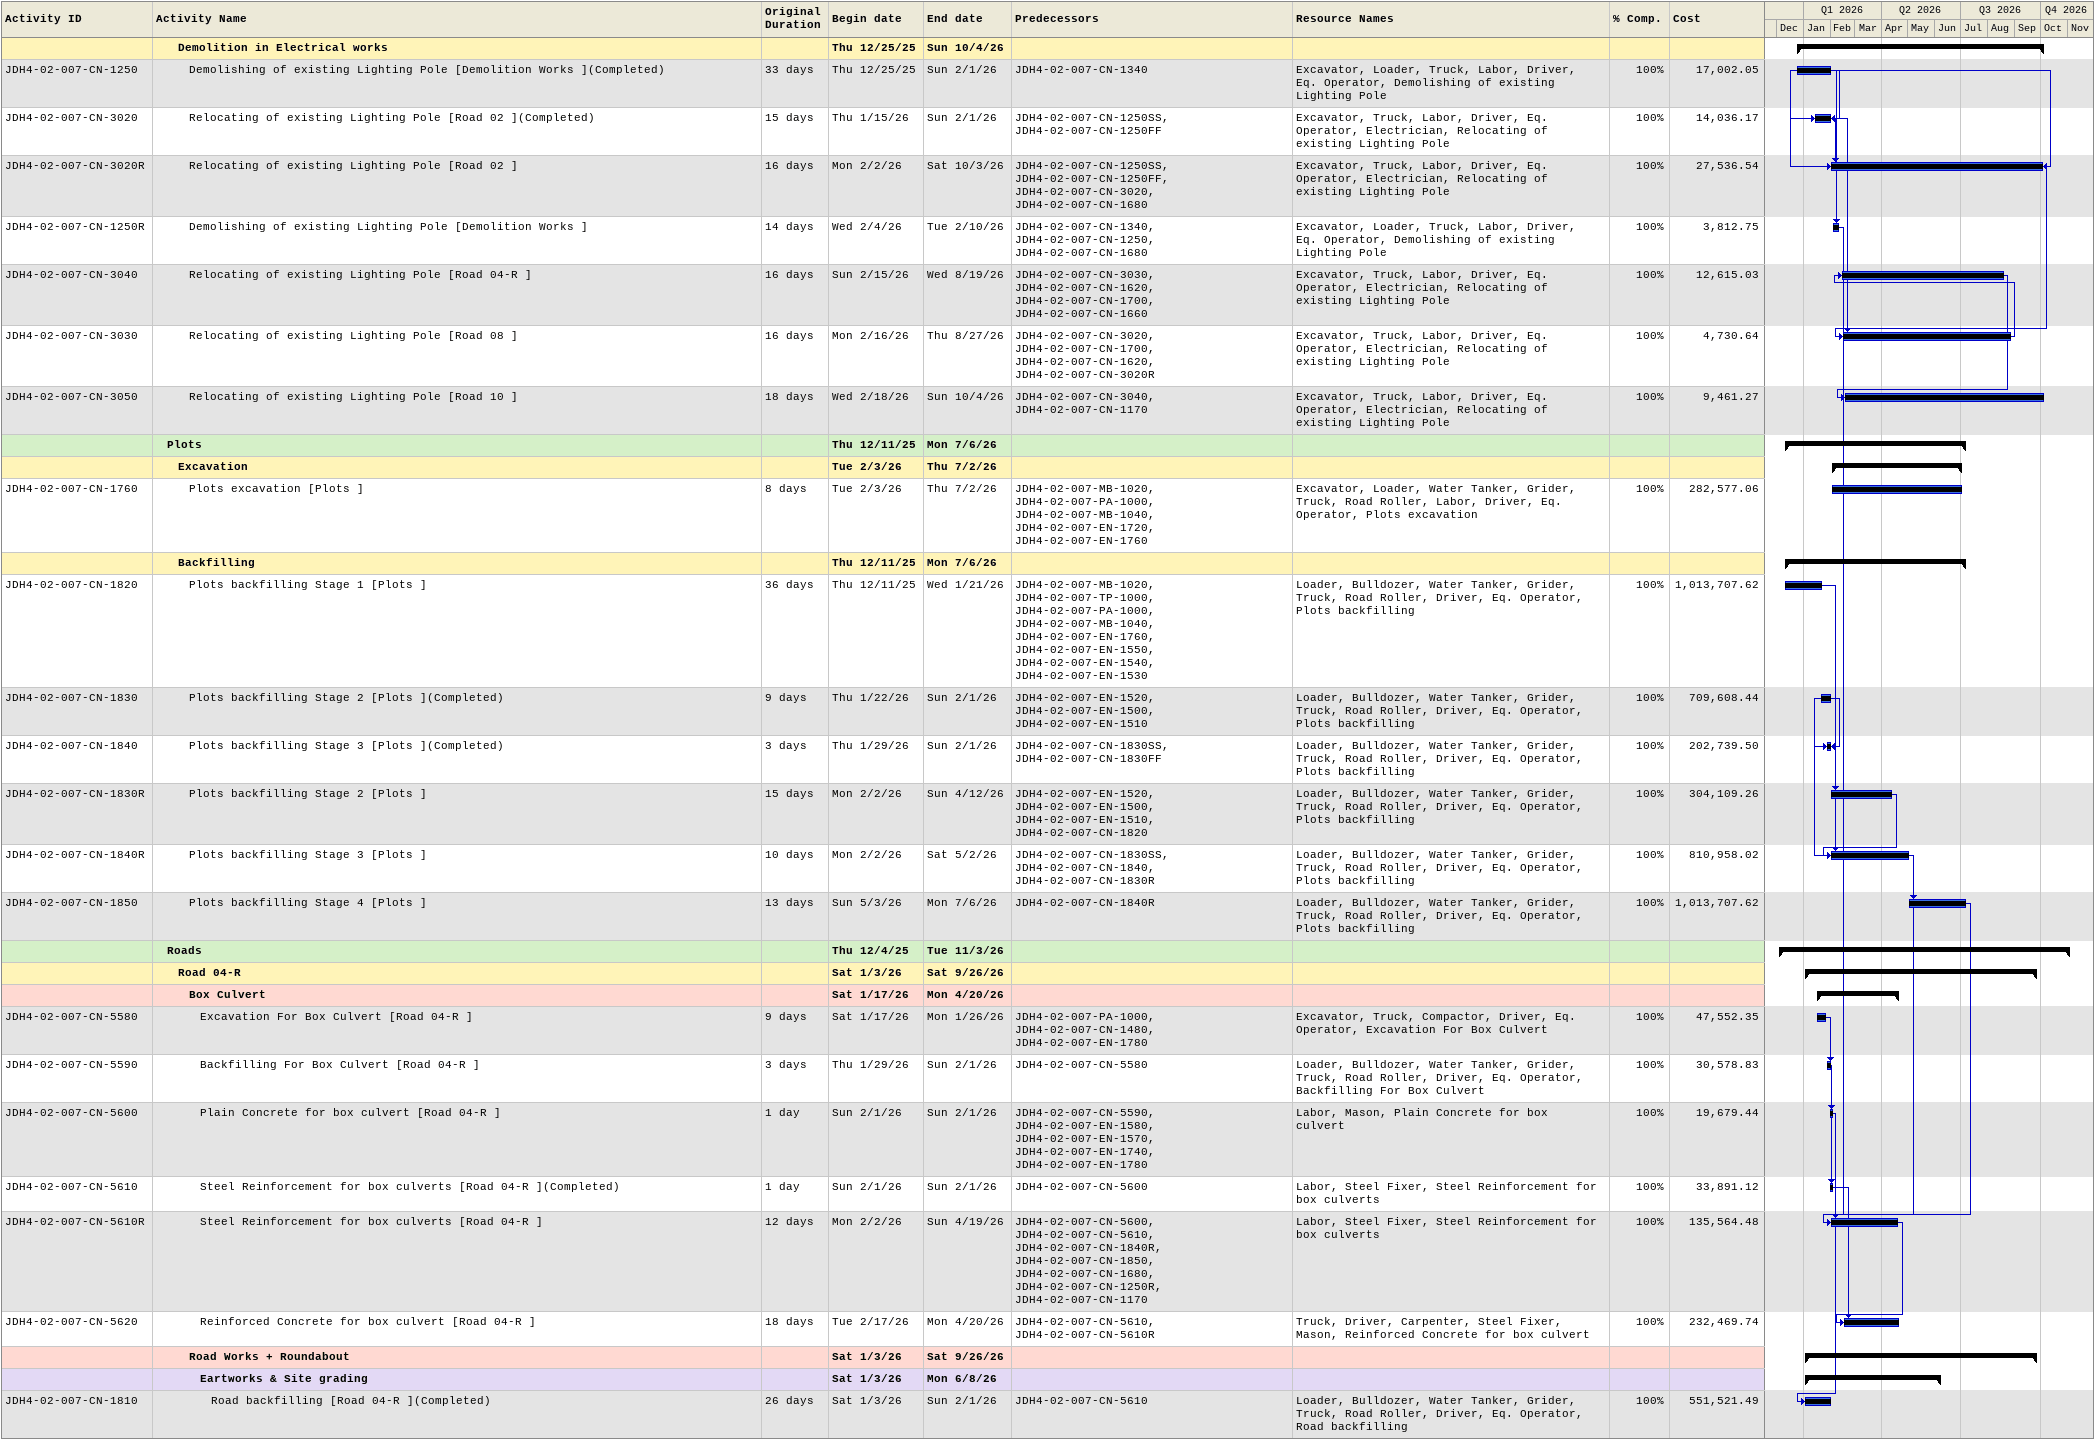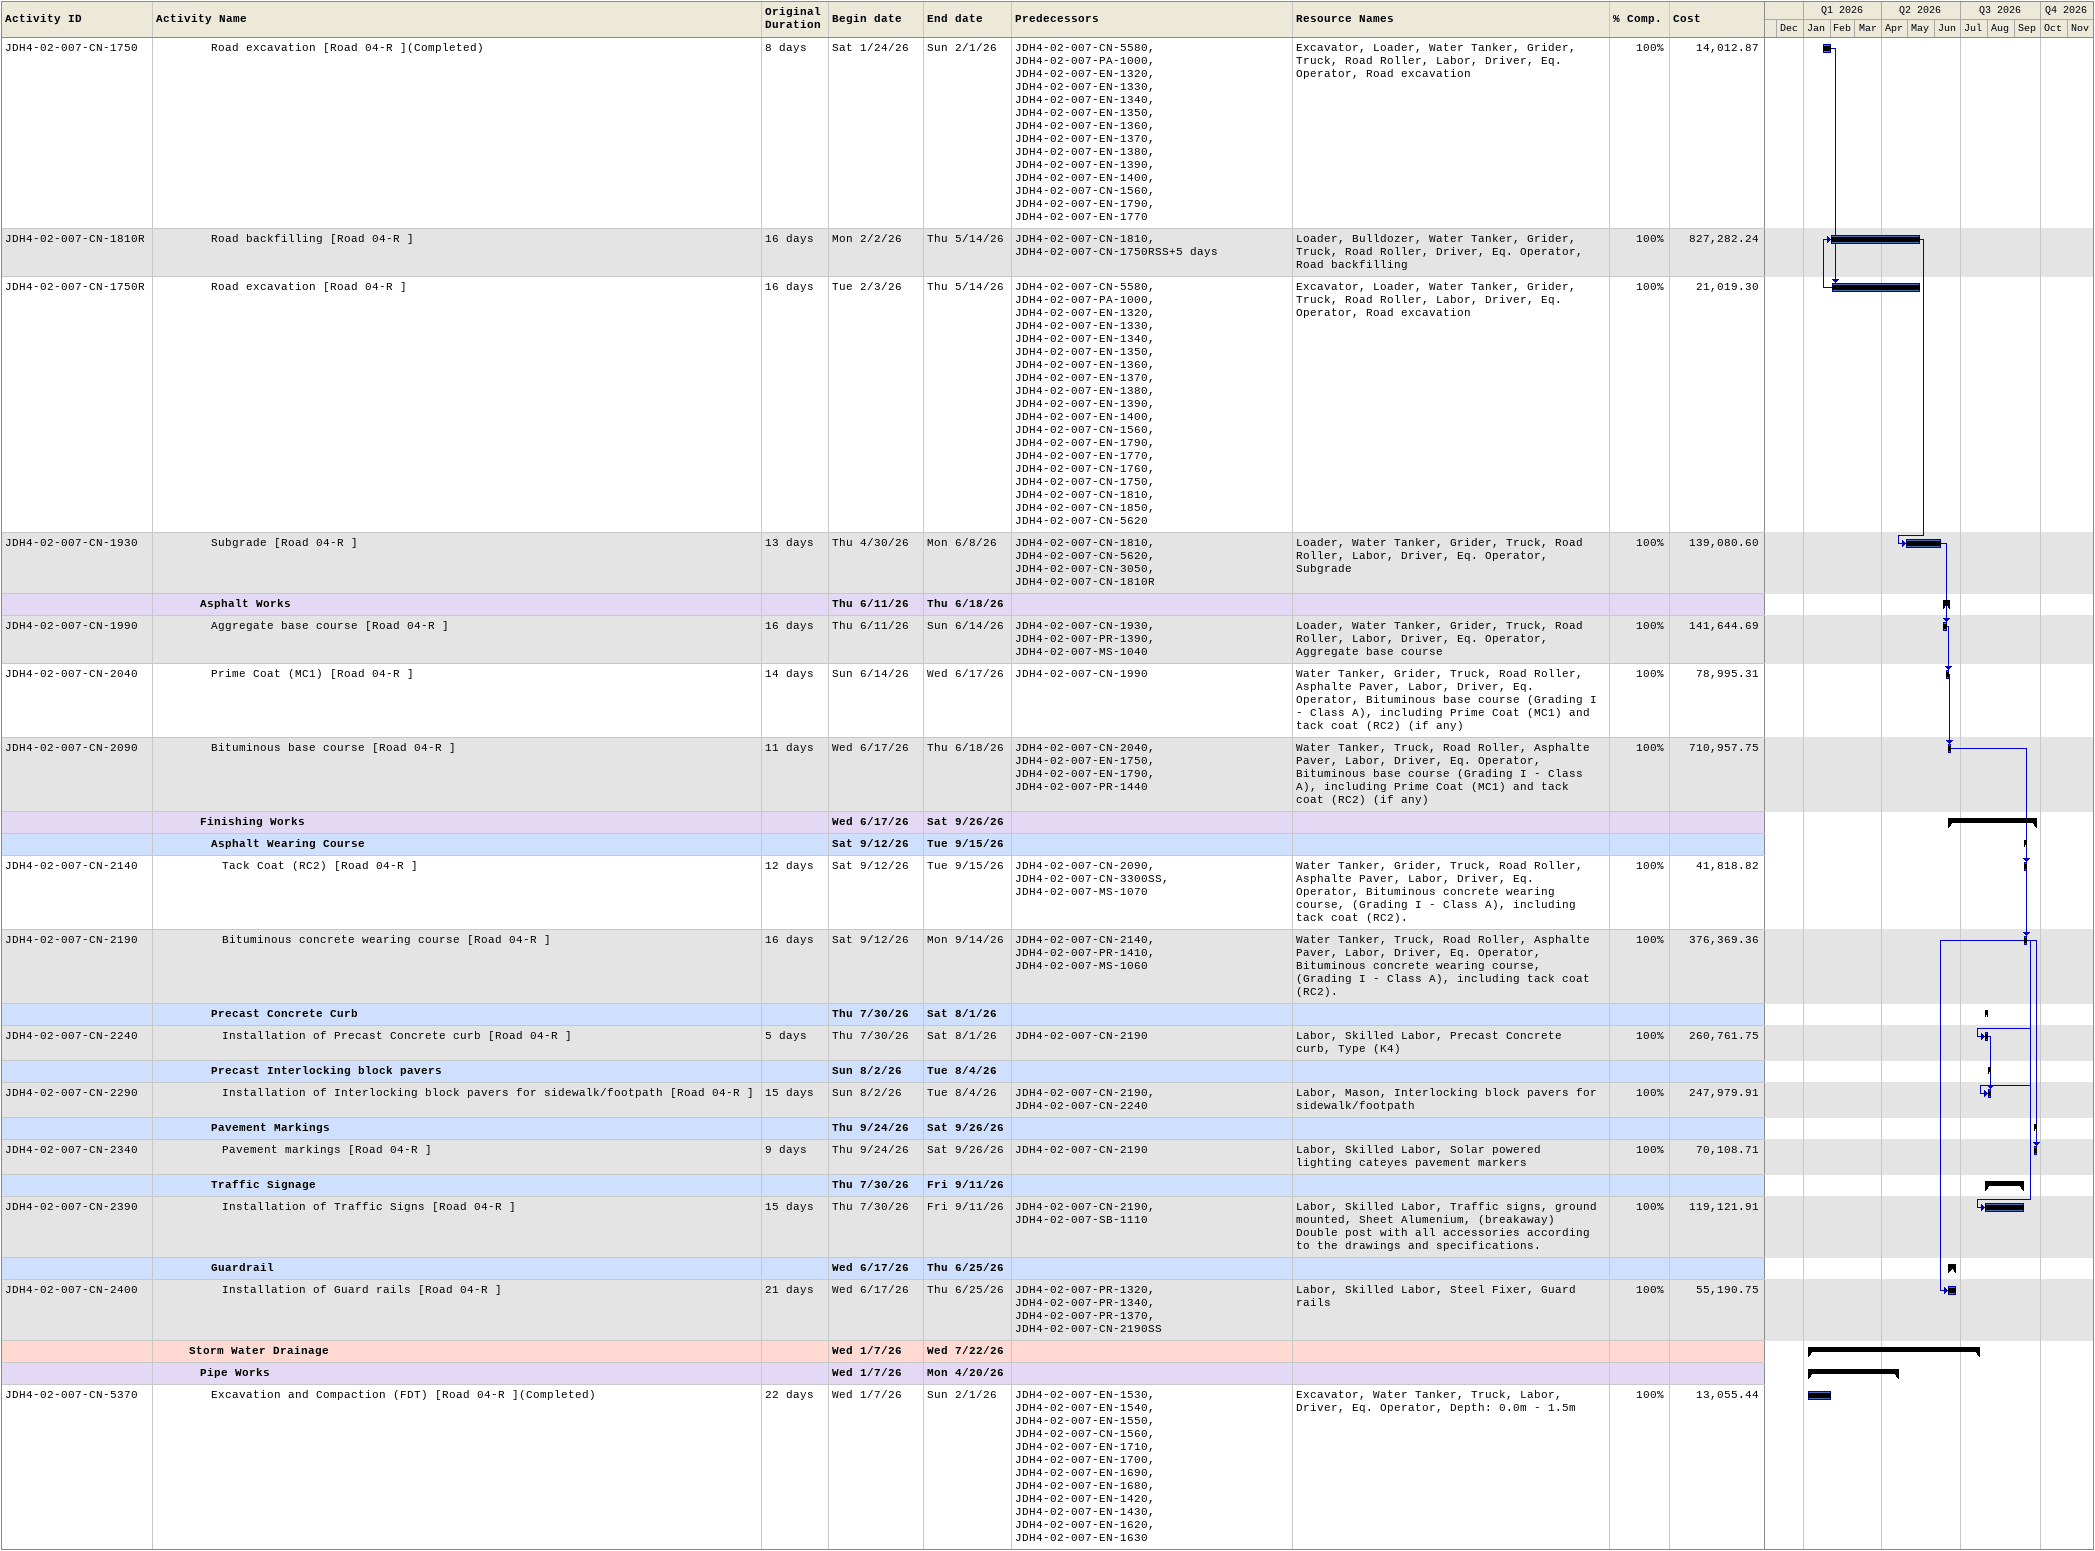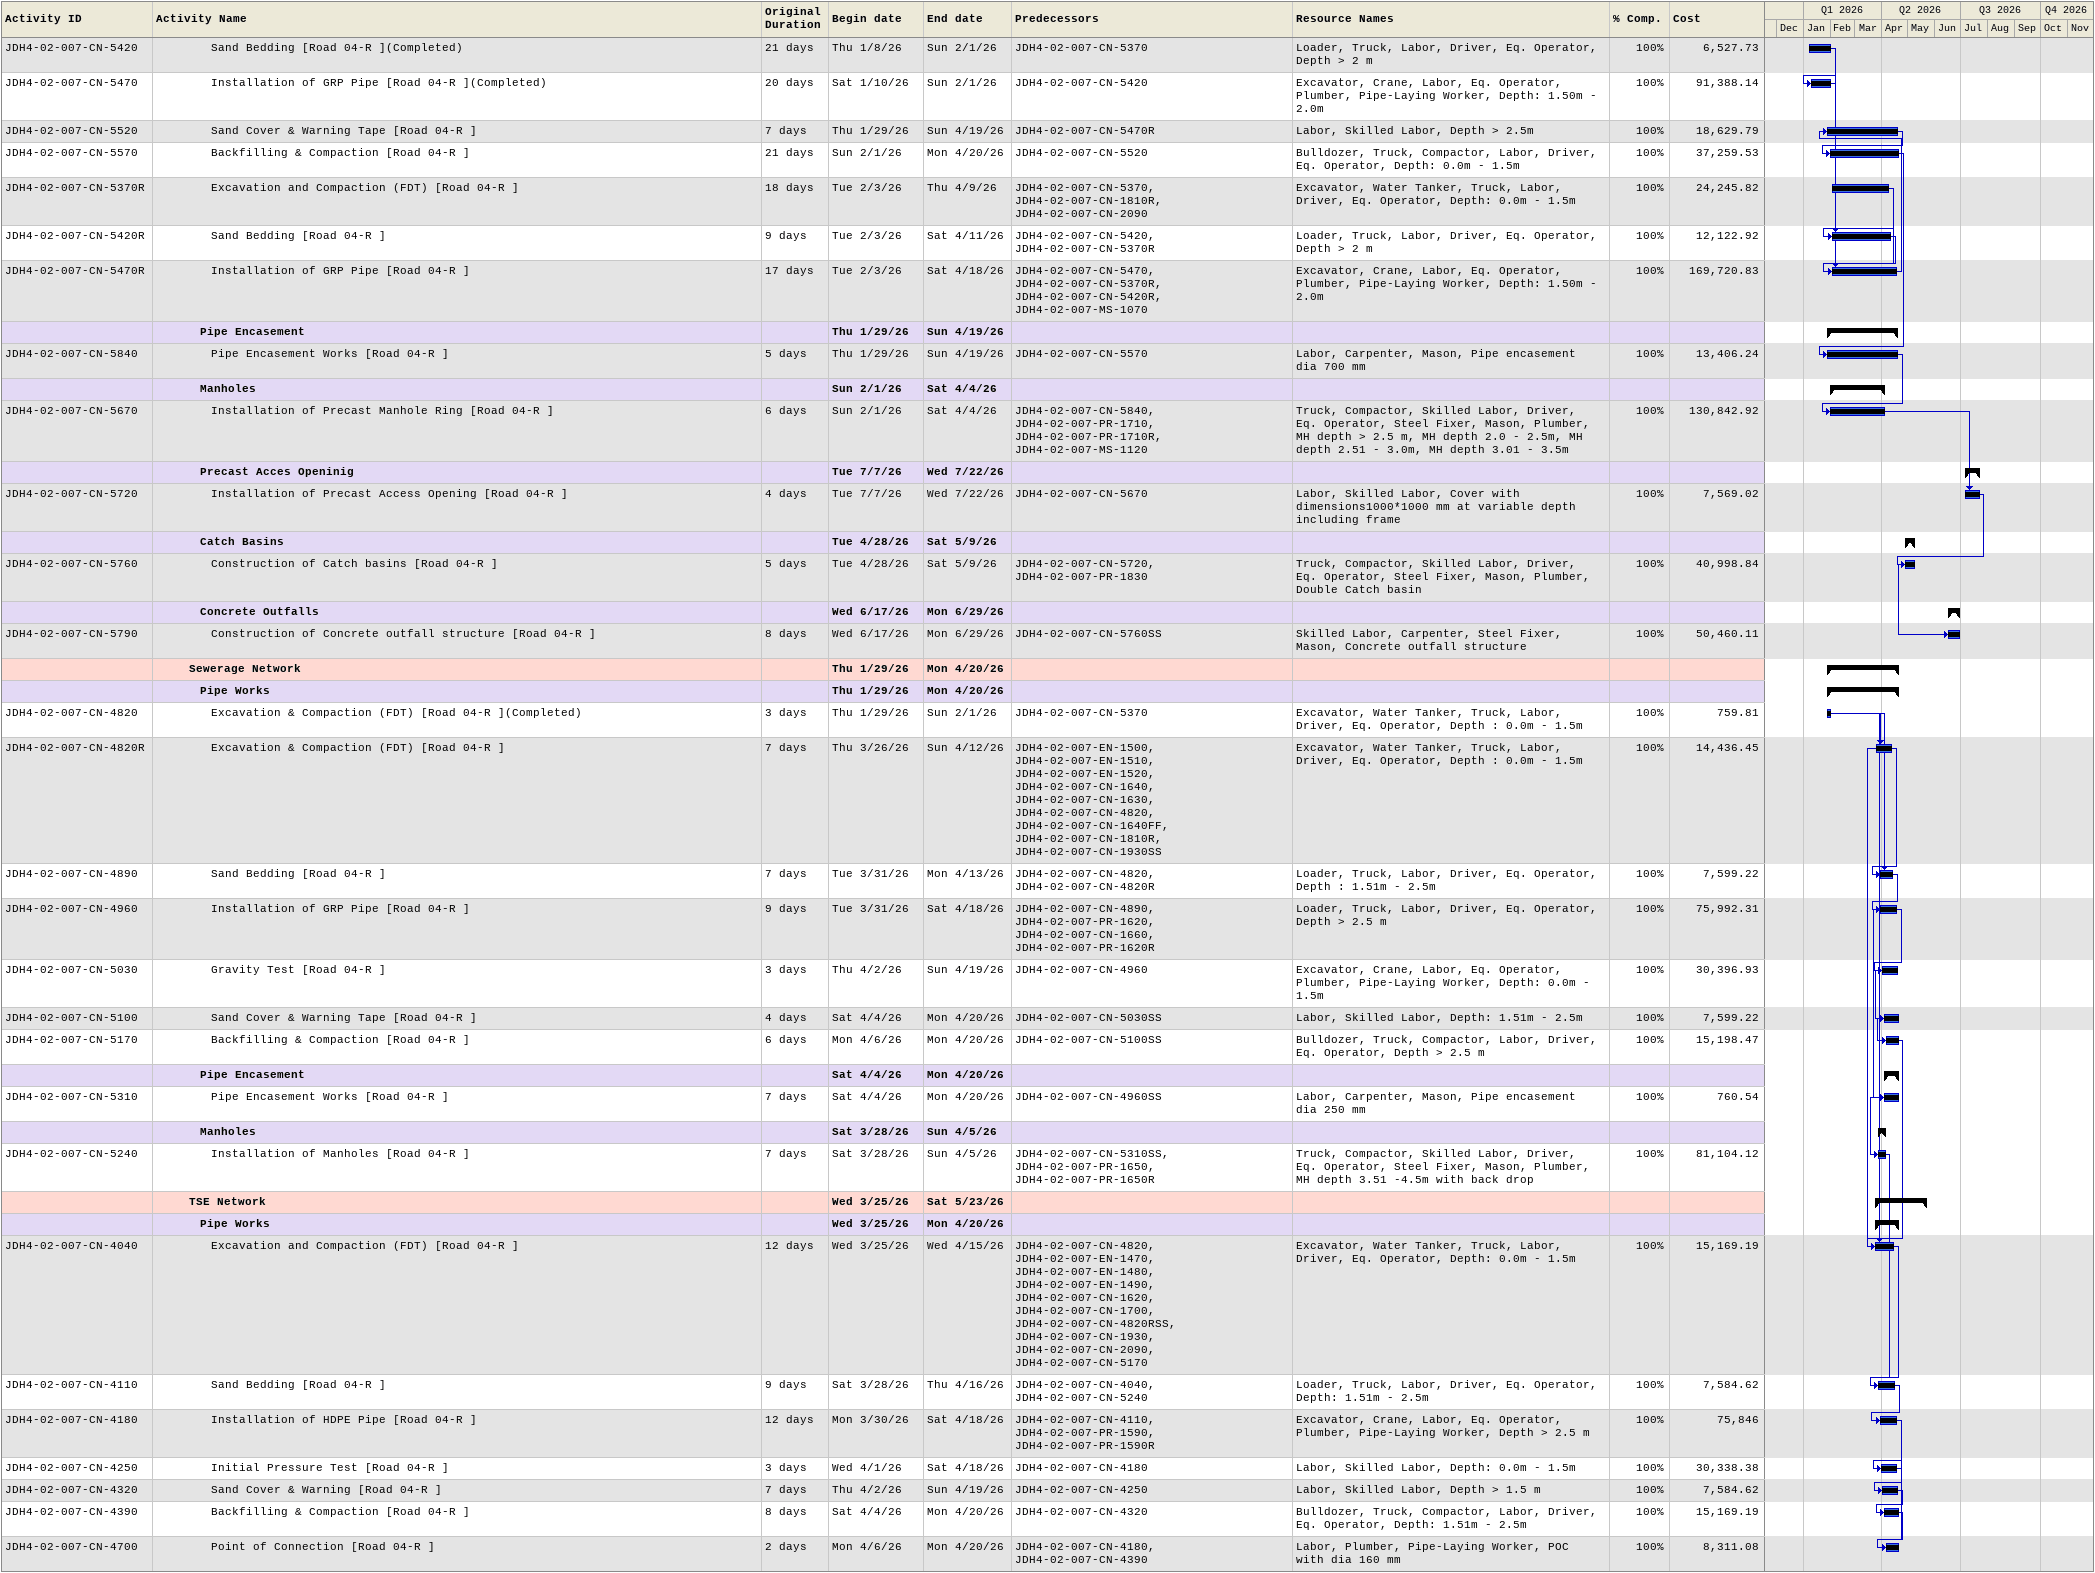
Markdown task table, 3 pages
| ID | Level | Task | Original duration | Start | Finish | Predecessors | Resources | % complete | Cost |
|---|---|---|---|---|---|---|---|---|---|
|  | 3 | **Demolition in Electrical works** |  | 2025-12-25 | 2026-10-04 |  |  |  |  |
| JDH4-02-007-CN-1250 | 4 | Demolishing of existing Lighting Pole [Demolition Works ](Completed) | 33d | 2025-12-25 | 2026-02-01 | JDH4-02-007-CN-1340 | Excavator, Loader, Truck, Labor, Driver, Eq. Operator, Demolishing of existing Lighting Pole | 100 | 17002.05 |
| JDH4-02-007-CN-3020 | 4 | Relocating of existing Lighting Pole [Road 02 ](Completed) | 15d | 2026-01-15 | 2026-02-01 | JDH4-02-007-CN-1250SS, JDH4-02-007-CN-1250FF | Excavator, Truck, Labor, Driver, Eq. Operator, Electrician, Relocating of existing Lighting Pole | 100 | 14036.17 |
| JDH4-02-007-CN-3020R | 4 | Relocating of existing Lighting Pole [Road 02 ] | 16d | 2026-02-02 | 2026-10-03 | JDH4-02-007-CN-1250SS, JDH4-02-007-CN-1250FF, JDH4-02-007-CN-3020, JDH4-02-007-CN-1680 | Excavator, Truck, Labor, Driver, Eq. Operator, Electrician, Relocating of existing Lighting Pole | 100 | 27536.54 |
| JDH4-02-007-CN-1250R | 4 | Demolishing of existing Lighting Pole [Demolition Works ] | 14d | 2026-02-04 | 2026-02-10 | JDH4-02-007-CN-1340, JDH4-02-007-CN-1250, JDH4-02-007-CN-1680 | Excavator, Loader, Truck, Labor, Driver, Eq. Operator, Demolishing of existing Lighting Pole | 100 | 3812.75 |
| JDH4-02-007-CN-3040 | 4 | Relocating of existing Lighting Pole [Road 04-R ] | 16d | 2026-02-15 | 2026-08-19 | JDH4-02-007-CN-3030, JDH4-02-007-CN-1620, JDH4-02-007-CN-1700, JDH4-02-007-CN-1660 | Excavator, Truck, Labor, Driver, Eq. Operator, Electrician, Relocating of existing Lighting Pole | 100 | 12615.03 |
| JDH4-02-007-CN-3030 | 4 | Relocating of existing Lighting Pole [Road 08 ] | 16d | 2026-02-16 | 2026-08-27 | JDH4-02-007-CN-3020, JDH4-02-007-CN-1700, JDH4-02-007-CN-1620, JDH4-02-007-CN-3020R | Excavator, Truck, Labor, Driver, Eq. Operator, Electrician, Relocating of existing Lighting Pole | 100 | 4730.64 |
| JDH4-02-007-CN-3050 | 4 | Relocating of existing Lighting Pole [Road 10 ] | 18d | 2026-02-18 | 2026-10-04 | JDH4-02-007-CN-3040, JDH4-02-007-CN-1170 | Excavator, Truck, Labor, Driver, Eq. Operator, Electrician, Relocating of existing Lighting Pole | 100 | 9461.27 |
|  | 2 | **Plots** |  | 2025-12-11 | 2026-07-06 |  |  |  |  |
|  | 3 | **Excavation** |  | 2026-02-03 | 2026-07-02 |  |  |  |  |
| JDH4-02-007-CN-1760 | 4 | Plots excavation [Plots ] | 8d | 2026-02-03 | 2026-07-02 | JDH4-02-007-MB-1020, JDH4-02-007-PA-1000, JDH4-02-007-MB-1040, JDH4-02-007-EN-1720, JDH4-02-007-EN-1760 | Excavator, Loader, Water Tanker, Grider, Truck, Road Roller, Labor, Driver, Eq. Operator, Plots excavation | 100 | 282577.06 |
|  | 3 | **Backfilling** |  | 2025-12-11 | 2026-07-06 |  |  |  |  |
| JDH4-02-007-CN-1820 | 4 | Plots backfilling Stage 1 [Plots ] | 36d | 2025-12-11 | 2026-01-21 | JDH4-02-007-MB-1020, JDH4-02-007-TP-1000, JDH4-02-007-PA-1000, JDH4-02-007-MB-1040, JDH4-02-007-EN-1760, JDH4-02-007-EN-1550, JDH4-02-007-EN-1540, JDH4-02-007-EN-1530 | Loader, Bulldozer, Water Tanker, Grider, Truck, Road Roller, Driver, Eq. Operator, Plots backfilling | 100 | 1013707.62 |
| JDH4-02-007-CN-1830 | 4 | Plots backfilling Stage 2 [Plots ](Completed) | 9d | 2026-01-22 | 2026-02-01 | JDH4-02-007-EN-1520, JDH4-02-007-EN-1500, JDH4-02-007-EN-1510 | Loader, Bulldozer, Water Tanker, Grider, Truck, Road Roller, Driver, Eq. Operator, Plots backfilling | 100 | 709608.44 |
| JDH4-02-007-CN-1840 | 4 | Plots backfilling Stage 3 [Plots ](Completed) | 3d | 2026-01-29 | 2026-02-01 | JDH4-02-007-CN-1830SS, JDH4-02-007-CN-1830FF | Loader, Bulldozer, Water Tanker, Grider, Truck, Road Roller, Driver, Eq. Operator, Plots backfilling | 100 | 202739.50 |
| JDH4-02-007-CN-1830R | 4 | Plots backfilling Stage 2 [Plots ] | 15d | 2026-02-02 | 2026-04-12 | JDH4-02-007-EN-1520, JDH4-02-007-EN-1500, JDH4-02-007-EN-1510, JDH4-02-007-CN-1820 | Loader, Bulldozer, Water Tanker, Grider, Truck, Road Roller, Driver, Eq. Operator, Plots backfilling | 100 | 304109.26 |
| JDH4-02-007-CN-1840R | 4 | Plots backfilling Stage 3 [Plots ] | 10d | 2026-02-02 | 2026-05-02 | JDH4-02-007-CN-1830SS, JDH4-02-007-CN-1840, JDH4-02-007-CN-1830R | Loader, Bulldozer, Water Tanker, Grider, Truck, Road Roller, Driver, Eq. Operator, Plots backfilling | 100 | 810958.02 |
| JDH4-02-007-CN-1850 | 4 | Plots backfilling Stage 4 [Plots ] | 13d | 2026-05-03 | 2026-07-06 | JDH4-02-007-CN-1840R | Loader, Bulldozer, Water Tanker, Grider, Truck, Road Roller, Driver, Eq. Operator, Plots backfilling | 100 | 1013707.62 |
|  | 2 | **Roads** |  | 2025-12-04 | 2026-11-03 |  |  |  |  |
|  | 3 | **Road 04-R** |  | 2026-01-03 | 2026-09-26 |  |  |  |  |
|  | 4 | **Box Culvert** |  | 2026-01-17 | 2026-04-20 |  |  |  |  |
| JDH4-02-007-CN-5580 | 5 | Excavation For Box Culvert [Road 04-R ] | 9d | 2026-01-17 | 2026-01-26 | JDH4-02-007-PA-1000, JDH4-02-007-CN-1480, JDH4-02-007-EN-1780 | Excavator, Truck, Compactor, Driver, Eq. Operator, Excavation For Box Culvert | 100 | 47552.35 |
| JDH4-02-007-CN-5590 | 5 | Backfilling For Box Culvert [Road 04-R ] | 3d | 2026-01-29 | 2026-02-01 | JDH4-02-007-CN-5580 | Loader, Bulldozer, Water Tanker, Grider, Truck, Road Roller, Driver, Eq. Operator, Backfilling For Box Culvert | 100 | 30578.83 |
| JDH4-02-007-CN-5600 | 5 | Plain Concrete for box culvert [Road 04-R ] | 1d | 2026-02-01 | 2026-02-01 | JDH4-02-007-CN-5590, JDH4-02-007-EN-1580, JDH4-02-007-EN-1570, JDH4-02-007-EN-1740, JDH4-02-007-EN-1780 | Labor, Mason, Plain Concrete for box culvert | 100 | 19679.44 |
| JDH4-02-007-CN-5610 | 5 | Steel Reinforcement for box culverts [Road 04-R ](Completed) | 1d | 2026-02-01 | 2026-02-01 | JDH4-02-007-CN-5600 | Labor, Steel Fixer, Steel Reinforcement for box culverts | 100 | 33891.12 |
| JDH4-02-007-CN-5610R | 5 | Steel Reinforcement for box culverts [Road 04-R ] | 12d | 2026-02-02 | 2026-04-19 | JDH4-02-007-CN-5600, JDH4-02-007-CN-5610, JDH4-02-007-CN-1840R, JDH4-02-007-CN-1850, JDH4-02-007-CN-1680, JDH4-02-007-CN-1250R, JDH4-02-007-CN-1170 | Labor, Steel Fixer, Steel Reinforcement for box culverts | 100 | 135564.48 |
| JDH4-02-007-CN-5620 | 5 | Reinforced Concrete for box culvert [Road 04-R ] | 18d | 2026-02-17 | 2026-04-20 | JDH4-02-007-CN-5610, JDH4-02-007-CN-5610R | Truck, Driver, Carpenter, Steel Fixer, Mason, Reinforced Concrete for box culvert | 100 | 232469.74 |
|  | 4 | **Road Works + Roundabout** |  | 2026-01-03 | 2026-09-26 |  |  |  |  |
|  | 5 | **Eartworks & Site grading** |  | 2026-01-03 | 2026-06-08 |  |  |  |  |
| JDH4-02-007-CN-1810 | 6 | Road backfilling [Road 04-R ](Completed) | 26d | 2026-01-03 | 2026-02-01 | JDH4-02-007-CN-5610 | Loader, Bulldozer, Water Tanker, Grider, Truck, Road Roller, Driver, Eq. Operator, Road backfilling | 100 | 551521.49 |
| JDH4-02-007-CN-1750 | 6 | Road excavation [Road 04-R ](Completed) | 8d | 2026-01-24 | 2026-02-01 | JDH4-02-007-CN-5580, JDH4-02-007-PA-1000, JDH4-02-007-EN-1320, JDH4-02-007-EN-1330, JDH4-02-007-EN-1340, JDH4-02-007-EN-1350, JDH4-02-007-EN-1360, JDH4-02-007-EN-1370, JDH4-02-007-EN-1380, JDH4-02-007-EN-1390, JDH4-02-007-EN-1400, JDH4-02-007-CN-1560, JDH4-02-007-EN-1790, JDH4-02-007-EN-1770 | Excavator, Loader, Water Tanker, Grider, Truck, Road Roller, Labor, Driver, Eq. Operator, Road excavation | 100 | 14012.87 |
| JDH4-02-007-CN-1810R | 6 | Road backfilling [Road 04-R ] | 16d | 2026-02-02 | 2026-05-14 | JDH4-02-007-CN-1810, JDH4-02-007-CN-1750RSS+5d | Loader, Bulldozer, Water Tanker, Grider, Truck, Road Roller, Driver, Eq. Operator, Road backfilling | 100 | 827282.24 |
| JDH4-02-007-CN-1750R | 6 | Road excavation [Road 04-R ] | 16d | 2026-02-03 | 2026-05-14 | JDH4-02-007-CN-5580, JDH4-02-007-PA-1000, JDH4-02-007-EN-1320, JDH4-02-007-EN-1330, JDH4-02-007-EN-1340, JDH4-02-007-EN-1350, JDH4-02-007-EN-1360, JDH4-02-007-EN-1370, JDH4-02-007-EN-1380, JDH4-02-007-EN-1390, JDH4-02-007-EN-1400, JDH4-02-007-CN-1560, JDH4-02-007-EN-1790, JDH4-02-007-EN-1770, JDH4-02-007-CN-1760, JDH4-02-007-CN-1750, JDH4-02-007-CN-1810, JDH4-02-007-CN-1850, JDH4-02-007-CN-5620 | Excavator, Loader, Water Tanker, Grider, Truck, Road Roller, Labor, Driver, Eq. Operator, Road excavation | 100 | 21019.30 |
| JDH4-02-007-CN-1930 | 6 | Subgrade [Road 04-R ] | 13d | 2026-04-30 | 2026-06-08 | JDH4-02-007-CN-1810, JDH4-02-007-CN-5620, JDH4-02-007-CN-3050, JDH4-02-007-CN-1810R | Loader, Water Tanker, Grider, Truck, Road Roller, Labor, Driver, Eq. Operator, Subgrade | 100 | 139080.60 |
|  | 5 | **Asphalt Works** |  | 2026-06-11 | 2026-06-18 |  |  |  |  |
| JDH4-02-007-CN-1990 | 6 | Aggregate base course [Road 04-R ] | 16d | 2026-06-11 | 2026-06-14 | JDH4-02-007-CN-1930, JDH4-02-007-PR-1390, JDH4-02-007-MS-1040 | Loader, Water Tanker, Grider, Truck, Road Roller, Labor, Driver, Eq. Operator, Aggregate base course | 100 | 141644.69 |
| JDH4-02-007-CN-2040 | 6 | Prime Coat (MC1) [Road 04-R ] | 14d | 2026-06-14 | 2026-06-17 | JDH4-02-007-CN-1990 | Water Tanker, Grider, Truck, Road Roller, Asphalte Paver, Labor, Driver, Eq. Operator, Bituminous base course (Grading I - Class A), including Prime Coat (MC1) and tack coat (RC2) (if any) | 100 | 78995.31 |
| JDH4-02-007-CN-2090 | 6 | Bituminous base course [Road 04-R ] | 11d | 2026-06-17 | 2026-06-18 | JDH4-02-007-CN-2040, JDH4-02-007-EN-1750, JDH4-02-007-EN-1790, JDH4-02-007-PR-1440 | Water Tanker, Truck, Road Roller, Asphalte Paver, Labor, Driver, Eq. Operator, Bituminous base course (Grading I - Class A), including Prime Coat (MC1) and tack coat (RC2) (if any) | 100 | 710957.75 |
|  | 5 | **Finishing Works** |  | 2026-06-17 | 2026-09-26 |  |  |  |  |
|  | 6 | **Asphalt Wearing Course** |  | 2026-09-12 | 2026-09-15 |  |  |  |  |
| JDH4-02-007-CN-2140 | 7 | Tack Coat (RC2) [Road 04-R ] | 12d | 2026-09-12 | 2026-09-15 | JDH4-02-007-CN-2090, JDH4-02-007-CN-3300SS, JDH4-02-007-MS-1070 | Water Tanker, Grider, Truck, Road Roller, Asphalte Paver, Labor, Driver, Eq. Operator, Bituminous concrete wearing course, (Grading I - Class A), including tack coat (RC2). | 100 | 41818.82 |
| JDH4-02-007-CN-2190 | 7 | Bituminous concrete wearing course [Road 04-R ] | 16d | 2026-09-12 | 2026-09-14 | JDH4-02-007-CN-2140, JDH4-02-007-PR-1410, JDH4-02-007-MS-1060 | Water Tanker, Truck, Road Roller, Asphalte Paver, Labor, Driver, Eq. Operator, Bituminous concrete wearing course, (Grading I - Class A), including tack coat (RC2). | 100 | 376369.36 |
|  | 6 | **Precast Concrete Curb** |  | 2026-07-30 | 2026-08-01 |  |  |  |  |
| JDH4-02-007-CN-2240 | 7 | Installation of Precast Concrete curb [Road 04-R ] | 5d | 2026-07-30 | 2026-08-01 | JDH4-02-007-CN-2190 | Labor, Skilled Labor, Precast Concrete curb, Type (K4) | 100 | 260761.75 |
|  | 6 | **Precast Interlocking block pavers** |  | 2026-08-02 | 2026-08-04 |  |  |  |  |
| JDH4-02-007-CN-2290 | 7 | Installation of Interlocking block pavers for sidewalk/footpath [Road 04-R ] | 15d | 2026-08-02 | 2026-08-04 | JDH4-02-007-CN-2190, JDH4-02-007-CN-2240 | Labor, Mason, Interlocking block pavers for sidewalk/footpath | 100 | 247979.91 |
|  | 6 | **Pavement Markings** |  | 2026-09-24 | 2026-09-26 |  |  |  |  |
| JDH4-02-007-CN-2340 | 7 | Pavement markings [Road 04-R ] | 9d | 2026-09-24 | 2026-09-26 | JDH4-02-007-CN-2190 | Labor, Skilled Labor, Solar powered lighting cateyes pavement markers | 100 | 70108.71 |
|  | 6 | **Traffic Signage** |  | 2026-07-30 | 2026-09-11 |  |  |  |  |
| JDH4-02-007-CN-2390 | 7 | Installation of Traffic Signs [Road 04-R ] | 15d | 2026-07-30 | 2026-09-11 | JDH4-02-007-CN-2190, JDH4-02-007-SB-1110 | Labor, Skilled Labor, Traffic signs, ground mounted, Sheet Alumenium, (breakaway) Double post with all accessories according to the drawings and specifications. | 100 | 119121.91 |
|  | 6 | **Guardrail** |  | 2026-06-17 | 2026-06-25 |  |  |  |  |
| JDH4-02-007-CN-2400 | 7 | Installation of Guard rails [Road 04-R ] | 21d | 2026-06-17 | 2026-06-25 | JDH4-02-007-PR-1320, JDH4-02-007-PR-1340, JDH4-02-007-PR-1370, JDH4-02-007-CN-2190SS | Labor, Skilled Labor, Steel Fixer, Guard rails | 100 | 55190.75 |
|  | 4 | **Storm Water Drainage** |  | 2026-01-07 | 2026-07-22 |  |  |  |  |
|  | 5 | **Pipe Works** |  | 2026-01-07 | 2026-04-20 |  |  |  |  |
| JDH4-02-007-CN-5370 | 6 | Excavation and Compaction (FDT) [Road 04-R ](Completed) | 22d | 2026-01-07 | 2026-02-01 | JDH4-02-007-EN-1530, JDH4-02-007-EN-1540, JDH4-02-007-EN-1550, JDH4-02-007-CN-1560, JDH4-02-007-EN-1710, JDH4-02-007-EN-1700, JDH4-02-007-EN-1690, JDH4-02-007-EN-1680, JDH4-02-007-EN-1420, JDH4-02-007-EN-1430, JDH4-02-007-EN-1620, JDH4-02-007-EN-1630 | Excavator, Water Tanker, Truck, Labor, Driver, Eq. Operator, Depth: 0.0m - 1.5m | 100 | 13055.44 |
| JDH4-02-007-CN-5420 | 6 | Sand Bedding [Road 04-R ](Completed) | 21d | 2026-01-08 | 2026-02-01 | JDH4-02-007-CN-5370 | Loader, Truck, Labor, Driver, Eq. Operator, Depth > 2 m | 100 | 6527.73 |
| JDH4-02-007-CN-5470 | 6 | Installation of GRP Pipe [Road 04-R ](Completed) | 20d | 2026-01-10 | 2026-02-01 | JDH4-02-007-CN-5420 | Excavator, Crane, Labor, Eq. Operator, Plumber, Pipe-Laying Worker, Depth: 1.50m - 2.0m | 100 | 91388.14 |
| JDH4-02-007-CN-5520 | 6 | Sand Cover & Warning Tape [Road 04-R ] | 7d | 2026-01-29 | 2026-04-19 | JDH4-02-007-CN-5470R | Labor, Skilled Labor, Depth > 2.5m | 100 | 18629.79 |
| JDH4-02-007-CN-5570 | 6 | Backfilling & Compaction [Road 04-R ] | 21d | 2026-02-01 | 2026-04-20 | JDH4-02-007-CN-5520 | Bulldozer, Truck, Compactor, Labor, Driver, Eq. Operator, Depth: 0.0m - 1.5m | 100 | 37259.53 |
| JDH4-02-007-CN-5370R | 6 | Excavation and Compaction (FDT) [Road 04-R ] | 18d | 2026-02-03 | 2026-04-09 | JDH4-02-007-CN-5370, JDH4-02-007-CN-1810R, JDH4-02-007-CN-2090 | Excavator, Water Tanker, Truck, Labor, Driver, Eq. Operator, Depth: 0.0m - 1.5m | 100 | 24245.82 |
| JDH4-02-007-CN-5420R | 6 | Sand Bedding [Road 04-R ] | 9d | 2026-02-03 | 2026-04-11 | JDH4-02-007-CN-5420, JDH4-02-007-CN-5370R | Loader, Truck, Labor, Driver, Eq. Operator, Depth > 2 m | 100 | 12122.92 |
| JDH4-02-007-CN-5470R | 6 | Installation of GRP Pipe [Road 04-R ] | 17d | 2026-02-03 | 2026-04-18 | JDH4-02-007-CN-5470, JDH4-02-007-CN-5370R, JDH4-02-007-CN-5420R, JDH4-02-007-MS-1070 | Excavator, Crane, Labor, Eq. Operator, Plumber, Pipe-Laying Worker, Depth: 1.50m - 2.0m | 100 | 169720.83 |
|  | 5 | **Pipe Encasement** |  | 2026-01-29 | 2026-04-19 |  |  |  |  |
| JDH4-02-007-CN-5840 | 6 | Pipe Encasement Works [Road 04-R ] | 5d | 2026-01-29 | 2026-04-19 | JDH4-02-007-CN-5570 | Labor, Carpenter, Mason, Pipe encasement dia 700 mm | 100 | 13406.24 |
|  | 5 | **Manholes** |  | 2026-02-01 | 2026-04-04 |  |  |  |  |
| JDH4-02-007-CN-5670 | 6 | Installation of Precast Manhole Ring [Road 04-R ] | 6d | 2026-02-01 | 2026-04-04 | JDH4-02-007-CN-5840, JDH4-02-007-PR-1710, JDH4-02-007-PR-1710R, JDH4-02-007-MS-1120 | Truck, Compactor, Skilled Labor, Driver, Eq. Operator, Steel Fixer, Mason, Plumber, MH depth > 2.5 m, MH depth 2.0 - 2.5m, MH depth 2.51 - 3.0m, MH depth 3.01 - 3.5m | 100 | 130842.92 |
|  | 5 | **Precast Acces Openinig** |  | 2026-07-07 | 2026-07-22 |  |  |  |  |
| JDH4-02-007-CN-5720 | 6 | Installation of Precast Access Opening [Road 04-R ] | 4d | 2026-07-07 | 2026-07-22 | JDH4-02-007-CN-5670 | Labor, Skilled Labor, Cover with dimensions1000*1000 mm at variable depth including frame | 100 | 7569.02 |
|  | 5 | **Catch Basins** |  | 2026-04-28 | 2026-05-09 |  |  |  |  |
| JDH4-02-007-CN-5760 | 6 | Construction of Catch basins [Road 04-R ] | 5d | 2026-04-28 | 2026-05-09 | JDH4-02-007-CN-5720, JDH4-02-007-PR-1830 | Truck, Compactor, Skilled Labor, Driver, Eq. Operator, Steel Fixer, Mason, Plumber, Double Catch basin | 100 | 40998.84 |
|  | 5 | **Concrete Outfalls** |  | 2026-06-17 | 2026-06-29 |  |  |  |  |
| JDH4-02-007-CN-5790 | 6 | Construction of Concrete outfall structure [Road 04-R ] | 8d | 2026-06-17 | 2026-06-29 | JDH4-02-007-CN-5760SS | Skilled Labor, Carpenter, Steel Fixer, Mason, Concrete outfall structure | 100 | 50460.11 |
|  | 4 | **Sewerage Network** |  | 2026-01-29 | 2026-04-20 |  |  |  |  |
|  | 5 | **Pipe Works** |  | 2026-01-29 | 2026-04-20 |  |  |  |  |
| JDH4-02-007-CN-4820 | 6 | Excavation & Compaction (FDT) [Road 04-R ](Completed) | 3d | 2026-01-29 | 2026-02-01 | JDH4-02-007-CN-5370 | Excavator, Water Tanker, Truck, Labor, Driver, Eq. Operator, Depth : 0.0m - 1.5m | 100 | 759.81 |
| JDH4-02-007-CN-4820R | 6 | Excavation & Compaction (FDT) [Road 04-R ] | 7d | 2026-03-26 | 2026-04-12 | JDH4-02-007-EN-1500, JDH4-02-007-EN-1510, JDH4-02-007-EN-1520, JDH4-02-007-CN-1640, JDH4-02-007-CN-1630, JDH4-02-007-CN-4820, JDH4-02-007-CN-1640FF, JDH4-02-007-CN-1810R, JDH4-02-007-CN-1930SS | Excavator, Water Tanker, Truck, Labor, Driver, Eq. Operator, Depth : 0.0m - 1.5m | 100 | 14436.45 |
| JDH4-02-007-CN-4890 | 6 | Sand Bedding [Road 04-R ] | 7d | 2026-03-31 | 2026-04-13 | JDH4-02-007-CN-4820, JDH4-02-007-CN-4820R | Loader, Truck, Labor, Driver, Eq. Operator, Depth : 1.51m - 2.5m | 100 | 7599.22 |
| JDH4-02-007-CN-4960 | 6 | Installation of GRP Pipe [Road 04-R ] | 9d | 2026-03-31 | 2026-04-18 | JDH4-02-007-CN-4890, JDH4-02-007-PR-1620, JDH4-02-007-CN-1660, JDH4-02-007-PR-1620R | Loader, Truck, Labor, Driver, Eq. Operator, Depth > 2.5 m | 100 | 75992.31 |
| JDH4-02-007-CN-5030 | 6 | Gravity Test [Road 04-R ] | 3d | 2026-04-02 | 2026-04-19 | JDH4-02-007-CN-4960 | Excavator, Crane, Labor, Eq. Operator, Plumber, Pipe-Laying Worker, Depth: 0.0m - 1.5m | 100 | 30396.93 |
| JDH4-02-007-CN-5100 | 6 | Sand Cover & Warning Tape [Road 04-R ] | 4d | 2026-04-04 | 2026-04-20 | JDH4-02-007-CN-5030SS | Labor, Skilled Labor, Depth: 1.51m - 2.5m | 100 | 7599.22 |
| JDH4-02-007-CN-5170 | 6 | Backfilling & Compaction [Road 04-R ] | 6d | 2026-04-06 | 2026-04-20 | JDH4-02-007-CN-5100SS | Bulldozer, Truck, Compactor, Labor, Driver, Eq. Operator, Depth > 2.5 m | 100 | 15198.47 |
|  | 5 | **Pipe Encasement** |  | 2026-04-04 | 2026-04-20 |  |  |  |  |
| JDH4-02-007-CN-5310 | 6 | Pipe Encasement Works [Road 04-R ] | 7d | 2026-04-04 | 2026-04-20 | JDH4-02-007-CN-4960SS | Labor, Carpenter, Mason, Pipe encasement dia 250 mm | 100 | 760.54 |
|  | 5 | **Manholes** |  | 2026-03-28 | 2026-04-05 |  |  |  |  |
| JDH4-02-007-CN-5240 | 6 | Installation of Manholes [Road 04-R ] | 7d | 2026-03-28 | 2026-04-05 | JDH4-02-007-CN-5310SS, JDH4-02-007-PR-1650, JDH4-02-007-PR-1650R | Truck, Compactor, Skilled Labor, Driver, Eq. Operator, Steel Fixer, Mason, Plumber, MH depth 3.51 -4.5m with back drop | 100 | 81104.12 |
|  | 4 | **TSE Network** |  | 2026-03-25 | 2026-05-23 |  |  |  |  |
|  | 5 | **Pipe Works** |  | 2026-03-25 | 2026-04-20 |  |  |  |  |
| JDH4-02-007-CN-4040 | 6 | Excavation and Compaction (FDT) [Road 04-R ] | 12d | 2026-03-25 | 2026-04-15 | JDH4-02-007-CN-4820, JDH4-02-007-EN-1470, JDH4-02-007-EN-1480, JDH4-02-007-EN-1490, JDH4-02-007-CN-1620, JDH4-02-007-CN-1700, JDH4-02-007-CN-4820RSS, JDH4-02-007-CN-1930, JDH4-02-007-CN-2090, JDH4-02-007-CN-5170 | Excavator, Water Tanker, Truck, Labor, Driver, Eq. Operator, Depth: 0.0m - 1.5m | 100 | 15169.19 |
| JDH4-02-007-CN-4110 | 6 | Sand Bedding [Road 04-R ] | 9d | 2026-03-28 | 2026-04-16 | JDH4-02-007-CN-4040, JDH4-02-007-CN-5240 | Loader, Truck, Labor, Driver, Eq. Operator, Depth: 1.51m - 2.5m | 100 | 7584.62 |
| JDH4-02-007-CN-4180 | 6 | Installation of HDPE Pipe [Road 04-R ] | 12d | 2026-03-30 | 2026-04-18 | JDH4-02-007-CN-4110, JDH4-02-007-PR-1590, JDH4-02-007-PR-1590R | Excavator, Crane, Labor, Eq. Operator, Plumber, Pipe-Laying Worker, Depth > 2.5 m | 100 | 75846 |
| JDH4-02-007-CN-4250 | 6 | Initial Pressure Test [Road 04-R ] | 3d | 2026-04-01 | 2026-04-18 | JDH4-02-007-CN-4180 | Labor, Skilled Labor, Depth: 0.0m - 1.5m | 100 | 30338.38 |
| JDH4-02-007-CN-4320 | 6 | Sand Cover & Warning [Road 04-R ] | 7d | 2026-04-02 | 2026-04-19 | JDH4-02-007-CN-4250 | Labor, Skilled Labor, Depth > 1.5 m | 100 | 7584.62 |
| JDH4-02-007-CN-4390 | 6 | Backfilling & Compaction [Road 04-R ] | 8d | 2026-04-04 | 2026-04-20 | JDH4-02-007-CN-4320 | Bulldozer, Truck, Compactor, Labor, Driver, Eq. Operator, Depth: 1.51m - 2.5m | 100 | 15169.19 |
| JDH4-02-007-CN-4700 | 6 | Point of Connection [Road 04-R ] | 2d | 2026-04-06 | 2026-04-20 | JDH4-02-007-CN-4180, JDH4-02-007-CN-4390 | Labor, Plumber, Pipe-Laying Worker, POC with dia 160 mm | 100 | 8311.08 |
